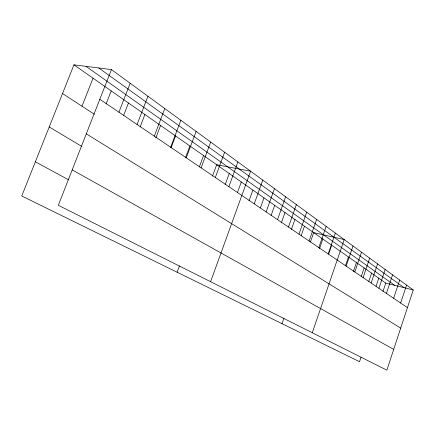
<?xml version="1.0" encoding="UTF-8"?>
<svg xmlns="http://www.w3.org/2000/svg" width="435" height="435" viewBox="0 0 435 435"><rect width="100%" height="100%" fill="white"/><g stroke="black" fill="none" stroke-linecap="round" stroke-linejoin="round"><path stroke-width="0.65" d="M111.442 69.595L413.25 289.966L386.862 370.163L58.333 205.282L111.442 69.595L73.95 64.837L21.75 196L359.527 361.697L361.017 357.233M400.651 303.032L406.578 285.094M393.642 298.285L399.689 280.064M378.901 288.302L385.198 269.483M382.979 291.428L385.763 283.093L73.95 64.837M386.4 293.375L392.566 274.86M368.782 281.445L371.572 273.158M371.147 283.044L377.575 263.914M376.047 286.366L378.782 278.204M361.164 276.698L364.122 267.944M363.111 277.606L369.679 258.151M353.405 271.445L356.423 262.555M354.786 271.967L361.501 252.18M345.482 265.72L348.462 256.982M346.157 266.117L353.024 245.987M312.281 332.731L344.226 239.565L313.695 232.649L310.432 242.034M328.18 253.942L335.363 233.095M328.681 253.986L331.693 245.248M318.817 247.597L326.168 226.379M319.562 248.581L322.857 239.06M309.095 241.012L316.62 219.409M282.005 323.667L283.952 318.067M298.986 234.166L306.697 212.166M301.14 235.743L304.478 226.195M288.476 227.043L296.376 204.629M291.385 229.549L294.919 219.506M277.53 219.631L285.637 196.783M281.385 222.785L285.007 212.563M266.128 211.91L274.447 188.616M271.108 215.456L274.708 205.358M260.429 207.859L264.007 197.865M248.983 200.894L252.882 190.079M254.241 203.857L262.783 180.101M210.605 281.701L250.609 171.211L216.679 164.74L212.454 176.213M228.87 186.669L237.896 161.929M237.418 192.689L241.305 181.977M225.134 184.788L229.245 173.538M177.121 272.218L179.465 265.856M215.32 177.491L224.607 152.223M201.133 167.883L210.692 142.066M199.339 166.958L203.564 155.561M185.402 157.943L189.872 145.975M186.267 157.813L196.12 131.424M170.678 147.248L180.84 120.267M171.075 147.867L175.555 135.959M155.839 137.971L160.58 125.476M154.3 136.155L164.789 108.549M137.079 124.492L147.922 96.233M140.124 126.96L144.898 114.497M118.945 112.208L130.163 83.264M123.643 115.433L128.45 102.986M106.091 103.97L111.186 90.899M82.003 106.222L93.041 78.202M385.763 283.093L413.25 289.966M35.36 161.804L68.665 179.867M72.188 169.884L393.697 349.392M49.226 126.966L81.764 146.399M86.299 133.839L400.695 328.126M62.531 93.53L94.341 114.258M99.832 99.262L407.437 307.632M86.054 66.37L394.719 285.333M98.799 67.99L404.066 287.665"/></g></svg>
